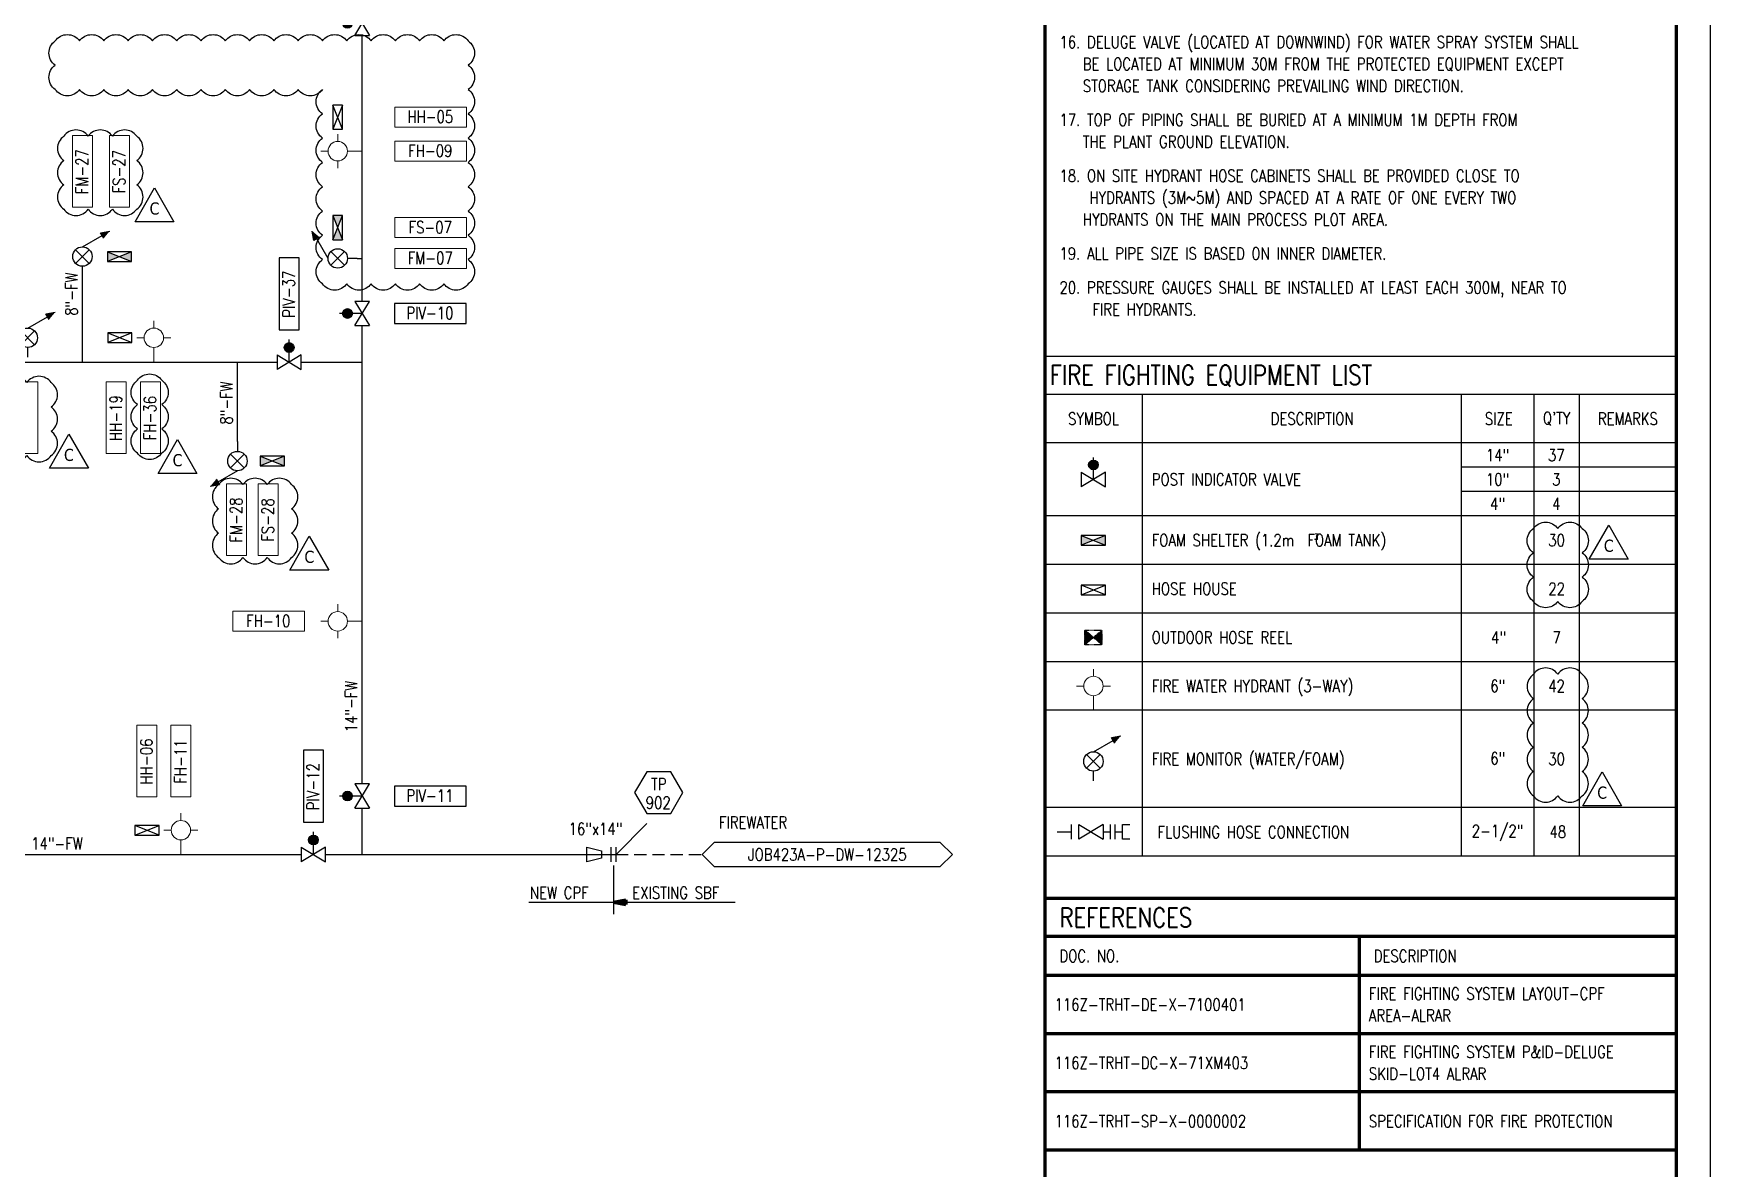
# Model space of a CAD drawing. Header units: millimetres. Extents: x 0 to 841, y 0 to 594.
# Drawn here: x 495.8 to 841, y 139.5 to 372.9 of the extents above; entities that cross this region are included whole.
import ezdxf
from ezdxf.enums import TextEntityAlignment as Align

# ---------------------------------------------------------------- set-up
doc = ezdxf.new("R2010")
doc.units = ezdxf.units.MM
for name, pattern in [('CENTER', [2, 1.25, -0.25, 0.25, -0.25]), ('HID3', [7, 5, -2]), ('HIDDEN', [0.375, 0.25, -0.125])]:
    doc.linetypes.add(name, pattern=pattern)
for name, color, linetype in [('(PIPELINE) FIREWATER UG', 4, 'HID3'), ('(USER) FF_FIRE MONITOR', 2, 'Continuous'), ('(USER) FF_FIRE WATER LINE (AG)', 4, 'Continuous'), ('(USER) FF_OUTDOOR HOSE RELEL', 2, 'CENTER'), ('2c', 7, 'Continuous'), ('3c', 6, 'Continuous'), ('border', 7, 'Continuous'), ('FF_FOAM SHELTER', 2, 'Continuous'), ('FF_HOSE HOUSE', 2, 'Continuous'), ('FF_TAG_PIV', 7, 'Continuous'), ('Fire-Text-1', 7, 'Continuous'), ('PIV', 2, 'Continuous'), ('Reducer', 2, 'Continuous'), ('Rev.C', 1, 'Continuous')]:
    doc.layers.add(name, color=color, linetype=linetype)
doc.layers.add('(PIPELINE) 가상선 (색 없음)', color=250, linetype='Continuous', transparency=0.9)
for name, color, linetype, lineweight in [('(USER) FF_WATER HYDRANT (3WAY)', 2, 'Continuous', 0), ('FF_DETAIL', 7, 'Continuous', 100), ('FF_HOSE VALVE', 2, 'Continuous', 100), ('FF_TAG_FH', 7, 'Continuous', 0), ('FF_TAG_FS', 7, 'Continuous', 0), ('FF_TAG_HFM', 7, 'Continuous', 0), ('FF_TAG_HH', 7, 'Continuous', 0), ('P', 250, 'Continuous', 100)]:
    doc.layers.add(name, color=color, linetype=linetype, lineweight=lineweight)
doc.styles.add('GHS', font='romans.shx', dxfattribs={"width": 0.9, "bigfont": 'ghs.shx'})
doc.styles.add('ROMANS', font='romans.shx', dxfattribs={"width": 0.85})
doc.styles.add('VERDANA', font='verdana.ttf', dxfattribs={"width": 0.75})

# ---------------------------------------------------------------- blocks, each defined once
blk = doc.blocks.new('A$C25e64853')
at = {"layer": '(USER) FF_FIRE MONITOR', "linetype": 'Continuous'}
h = blk.add_hatch(color=256, dxfattribs=at)
h.dxf.hatch_style = 1
h.paths.add_polyline_path([(1390.544456626289, 4341.506350959884), (2110.390767018311, 4468.434677459067), (1640.544456626289, 3908.49364903965)])
for p, q in [((0, 3249.999999999767), (1515.544456626289, 4124.999999999767)), ((1390.544456626289, 4341.506350959884), (2110.390767018311, 4468.434677459067)), ((1640.544456626289, 3908.49364903965), (1390.544456626289, 4341.506350959884)), ((-530.330085889902, 1969.669914109865), (530.330085889902, 3030.330085889669)), ((530.330085889902, 1969.669914109865), (-530.330085889902, 3030.330085889669)), ((0, 999.9999999997672), (0, 1749.999999999767))]:
    blk.add_line(p, q, dxfattribs=at)
blk.add_circle((0, 2499.999999999767), 750, dxfattribs=at)
blk = doc.blocks.new('A$C004D60F6')
at = {"layer": '(USER) FF_WATER HYDRANT (3WAY)', "linetype": 'Continuous'}
for p, q in [((0, -400), (0, 50)), ((-600, -1000), (-1050, -1000)), ((600, -1000), (1050, -1000)), ((0, -1600), (0, -2500))]:
    blk.add_line(p, q, dxfattribs=at)
blk.add_circle((0, -1000), 600, dxfattribs=at)
blk = doc.blocks.new('A$C029752eb')
at = {"layer": 'FF_HOSE HOUSE', "linetype": 'Continuous'}
for p, q in [((-5, 2), (-5, 0)), ((0, 2), (-5, 2)), ((-5, 2), (0, 0)), ((0, 2), (-5, 0)), ((-5, 0), (0, 0)), ((0, 0), (0, 2))]:
    blk.add_line(p, q, dxfattribs=at)
blk = doc.blocks.new('A$Cdd6ef483')
at = {"layer": 'FF_FOAM SHELTER', "linetype": 'Continuous'}
h = blk.add_hatch(color=256, dxfattribs=at)
h.dxf.hatch_style = 1
h.paths.add_polyline_path([(-5, 2), (-5, 0), (-2.5, 1)])
h.paths.add_polyline_path([(0, 2), (-2.5, 1), (0, 0)])
for p, q in [((-5, 2), (-5, 0)), ((0, 2), (-5, 2)), ((-5, 2), (0, 0)), ((0, 2), (-5, 0)), ((-5, 0), (0, 0)), ((0, 0), (0, 2))]:
    blk.add_line(p, q, dxfattribs=at)
blk = doc.blocks.new('A$C7f0073da')
at = {"layer": 'PIV', "linetype": 'Continuous'}
h = blk.add_hatch(color=256, dxfattribs=at)
h.dxf.hatch_style = 1
edge = h.paths.add_edge_path()
edge.add_arc((0, 900), 300, 0, 360)
for p, q in [((0, 0), (0, 1400)), ((-750, 450), (-750, -450)), ((-750, 450), (750, -450)), ((750, 450), (-750, -450)), ((750, -450), (750, 450))]:
    blk.add_line(p, q, dxfattribs=at)
blk.add_circle((0, 900), 300, dxfattribs=at)
blk = doc.blocks.new('A$C67D7609D')
at = {"layer": 'FF_DETAIL', "linetype": 'Continuous'}
h = blk.add_hatch(color=256, dxfattribs=at)
h.dxf.hatch_style = 1
h.paths.add_polyline_path([(0, 0), (-2.5, -0.5), (-2.5, 0.5)])
for p, q in [((-2.5, 0.5), (-2.5, -0.5)), ((0, 0), (-2.5, 0.5)), ((0, 0), (-2.5, -0.5))]:
    blk.add_line(p, q, dxfattribs=at)
blk = doc.blocks.new('A$C15AA2AB4')
for p, q in [((-23.2525331237747, 4.999999999999773), (-25.75253312377447, 2.500000000000682)), ((23.2525331237747, 4.999999999999773), (-23.2525331237747, 4.999999999999773)), ((23.2525331237747, 4.999999999999773), (25.75253312377447, 2.500000000000682)), ((-25.75253312377447, 2.500000000000682), (-23.2525331237747, 0)), ((-23.2525331237747, 0), (23.2525331237747, 0)), ((25.75253312377447, 2.500000000000682), (23.2525331237747, 0))]:
    blk.add_line(p, q)
blk = doc.blocks.new('A$C09fc1dcf')
at = {"layer": 'PIV', "linetype": 'Continuous'}
h = blk.add_hatch(color=256, dxfattribs=at)
h.dxf.hatch_style = 1
edge = h.paths.add_edge_path()
edge.add_arc((-2.5, 4.5), 1, 0, 360)
for p, q in [((-2.5, 1.5), (-2.5, 6)), ((-5, 3), (-5, 0)), ((-5, 3), (0, 0)), ((0, 3), (-5, 0)), ((0, 0), (0, 3))]:
    blk.add_line(p, q, dxfattribs=at)
blk.add_circle((-2.5, 4.5), 1, dxfattribs=at)
blk = doc.blocks.new('A$C863dcba8')
at = {"layer": '3c', "color": 2}
blk.add_line((-1.5, -2.273736754432321e-13), (1.5, -2.273736754432321e-13), dxfattribs=at)
at = {"layer": '3c', "color": 2, "linetype": 'Continuous'}
for p, q in [((-1.5, -5.000000000000227), (1.5, -2.273736754432321e-13)), ((-1.5, -2.273736754432321e-13), (1.5, -5.000000000000227)), ((1.5, -5.000000000000227), (-1.5, -5.000000000000227))]:
    blk.add_line(p, q, dxfattribs=at)
blk = doc.blocks.new('A$C70daf05d')
at = {"layer": '(USER) FF_OUTDOOR HOSE RELEL'}
h = blk.add_hatch(color=256, dxfattribs=at)
h.dxf.hatch_style = 1
h.paths.add_polyline_path([(-1750, 1500), (-1750, -1500), (0, 0), (1750, 1500), (1750, -1500)])
for p, q in [((1750, 1500), (-1750, -1500)), ((-1750, 1500), (1750, -1500))]:
    blk.add_line(p, q, dxfattribs=at)
at = {"layer": '(USER) FF_OUTDOOR HOSE RELEL', "linetype": 'Continuous'}
blk.add_line((1750, -1500), (1750, 500), dxfattribs=at)
at = {"layer": '(USER) FF_OUTDOOR HOSE RELEL'}
for points in [[(-1750, 1500), (1750, 1500), (1750, -1500), (-1750, -1500), (-1750, 1500)], [(-1750, 1500), (-1750, -1500), (0, 0), (1750, 1500), (1750, -1500), (-1750, 1500)]]:
    blk.add_lwpolyline(points, dxfattribs=at)

msp = doc.modelspace()

# ---------------------------------------------------------------- linework, layer by layer
at = {"layer": '(PIPELINE) FIREWATER UG', "linetype": 'Continuous', "ltscale": 20}
for p, q in [((563.4627667520099, 317.8505819700781), (563.4627667520099, 372.5440356472041)), ((505.9065356705323, 305.3505819700781), (505.9065356705323, 323.0680705435693)), ((563.4627667520099, 218.5571333032472), (563.4627667520099, 312.8505819700781)), ((478.7155638658089, 305.3505819700782), (545.9627667520099, 305.3505819700781)), ((537.8098446367751, 289.9912497475912), (537.8098446367753, 305.3505819700781)), ((550.9627667520099, 305.3505819700781), (563.4627667520099, 305.3505819700781)), ((563.4627667520099, 204.0403950370651), (563.4627667520097, 213.5571333032472)), ((377.1878707125425, 204.0403950370651), (550.9627667520097, 204.0403950370651)), ((555.9627667520099, 204.0403950370651), (609.7322092360325, 204.0403950370651)), ((612.7322092360325, 204.0403950370651), (614.7322092360325, 204.0403950370651))]:
    msp.add_line(p, q, dxfattribs=at)
at = {"layer": '(PIPELINE) 가상선 (색 없음)'}
for p, q in [((609.7322092360325, 204.0403950370651), (612.7322092360325, 204.0403950370651)), ((614.7322092360325, 204.0403950370651), (615.7322092360325, 204.0403950370651))]:
    msp.add_line(p, q, dxfattribs=at)
at = {"layer": '(USER) FF_FIRE WATER LINE (AG)', "color": 2}
for p, q in [((562.4627667520099, 326.6822771881102), (563.4627667520099, 326.6822771881102)), ((537.8098446367753, 288.9912497475912), (537.8098446367753, 289.9912497475912))]:
    msp.add_line(p, q, dxfattribs=at)
at = {"layer": '(USER) FF_FIRE WATER LINE (AG)', "linetype": 'Continuous'}
for p, q in [((706.5027731330106, 208.7068065180529), (709.5027731330106, 208.7068065180529)), ((716.0027731330106, 208.7068065180529), (717.5027731330106, 208.7068065180529)), ((718.5027731330106, 208.7068065180529), (720.0027731330106, 208.7068065180529))]:
    msp.add_line(p, q, dxfattribs=at)
at = {"layer": '(USER) FF_FIRE WATER LINE (AG)', "color": 7, "linetype": 'Continuous'}
for p, q in [((614.7322092360325, 202.5403950370651), (614.7322092360325, 205.5403950370651)), ((615.7322092360325, 202.5403950370651), (615.7322092360325, 205.5403950370651))]:
    msp.add_line(p, q, dxfattribs=at)
at = {"layer": '(USER) FF_FIRE WATER LINE (AG)', "color": 7, "linetype": 'HIDDEN', "ltscale": 10}
msp.add_line((615.7322092360325, 204.0403950370651), (633.4684778789331, 204.0403950370651), dxfattribs=at)
at = {"color": 0, "lineweight": -3}
for p, q in [((834.0027731330106, 306.5370065180787), (704.0027731330106, 306.5370065180787)), ((834.0027731330106, 298.7068065180529), (704.0027731330106, 298.7068065180529)), ((789.6694397996384, 298.7068065180529), (789.6694397996384, 203.7068065180529)), ((804.6694397996384, 298.7068065180529), (804.6694397996384, 203.7068065180529)), ((814.0027731330106, 298.7068065180529), (814.0027731330106, 203.7068065180529)), ((834.0027731330106, 288.7068065180529), (704.0027731330106, 288.7068065180529)), ((834.0027731330106, 273.7068065180529), (704.0027731330106, 273.7068065180529)), ((834.0027731330106, 263.7068065180529), (704.0027731330106, 263.7068065180529)), ((834.0027731330106, 253.7068065180529), (704.0027731330106, 253.7068065180529)), ((834.0027731330106, 243.7068065180529), (704.0027731330106, 243.7068065180529)), ((834.0027731330106, 233.7068065180529), (704.0027731330106, 233.7068065180529)), ((834.0027731330106, 213.7068065180529), (704.0027731330106, 213.7068065180529)), ((834.0027731330106, 203.7068065180529), (704.0027731330106, 203.7068065180529))]:
    msp.add_line(p, q, dxfattribs=at)
at = {"lineweight": -3}
msp.add_line((724.0027731330106, 298.7068065180529), (724.0027731330106, 203.7068065180529), dxfattribs=at)
at = {"linetype": 'Continuous'}
for p, q in [((834.0027731330106, 148.4973040898919), (834.0027731330106, 294.9973813127943)), ((834.0027731330106, 283.7068065180529), (789.6694397996384, 283.7068065180529)), ((834.0027731330106, 278.7068065180529), (789.6694397996384, 278.7068065180529))]:
    msp.add_line(p, q, dxfattribs=at)
at = {"color": 0}
for p, q in [((622.0505928905325, 221.0719768469053), (619.5204724085972, 216.7948684131688)), ((627.0505928905325, 221.0719768469053), (622.0505928905325, 221.0719768469053)), ((629.5204724086068, 216.7948684131688), (627.0505928905325, 221.0719768469053)), ((619.5204724085972, 216.7948684131688), (622.0505928905325, 212.4575190155781)), ((627.0505928905325, 212.4575190155781), (629.5204724086068, 216.7948684131688)), ((622.0505928905325, 212.4575190155781), (627.0505928905325, 212.4575190155781)), ((622.0505928905325, 210.440780749396), (615.7322092360325, 204.0403950370651))]:
    msp.add_line(p, q, dxfattribs=at)
at = {"layer": '2c'}
for p, q in [((615.2322092360325, 201.7896818714194), (615.2322092360325, 191.7520967419084)), ((597.7843025981699, 194.2449719233089), (640.2440280674107, 194.2449719233089))]:
    msp.add_line(p, q, dxfattribs=at)
at = {"layer": '3c', "color": 2, "linetype": 'Continuous'}
msp.add_line((709.5027731330106, 207.2068065180529), (709.5027731330106, 210.2068065180529), dxfattribs=at)
at = {"layer": '3c', "color": 2}
for p, q in [((717.5027731330106, 207.2068065180529), (717.5027731330106, 210.2068065180529)), ((718.5027731330106, 207.2068065180529), (718.5027731330106, 210.2068065180529)), ((720.0027731330106, 207.2068065180529), (720.0027731330106, 210.2068065180529)), ((720.0027731330106, 210.2068065180529), (721.5027731330106, 210.2068065180529)), ((721.5027731330106, 207.2068065180529), (720.0027731330106, 207.2068065180529))]:
    msp.add_line(p, q, dxfattribs=at)
at = {"layer": 'border'}
msp.add_lwpolyline([(0, 0), (841, 0), (841, 594), (0, 594)], close=True, dxfattribs=at)
at = {"layer": 'FF_TAG_FH'}
for points in [[(570.1948629994238, 346.6788430423744), (584.9627667519323, 346.6788430423744), (584.9627667519323, 350.7987247219694), (570.1948629994238, 350.7987247219694), (570.1948629994238, 346.6788430423744)], [(536.8615296662456, 249.962914934265), (551.6294334187542, 249.962914934265), (551.6294334187542, 254.08279661386), (536.8615296662456, 254.08279661386), (536.8615296662456, 249.962914934265)], [(528.2384710525648, 215.873728370379), (528.2384710525648, 230.6416321228876), (524.1185893729116, 230.6416321228876), (524.1185893729116, 215.873728370379), (528.2384710525648, 215.873728370379)]]:
    msp.add_lwpolyline(points, dxfattribs=at)
at = {"layer": 'FF_TAG_FH', "linetype": 'Continuous'}
msp.add_lwpolyline([(521.9705096663511, 286.5401128477074), (521.9705096663511, 301.308016600216), (517.8506279866979, 301.308016600216), (517.8506279866979, 286.5401128477074), (521.9705096663511, 286.5401128477074)], dxfattribs=at)
at = {"layer": 'FF_TAG_FS'}
for points in [[(515.5998098437194, 337.2347372102172), (515.5998098437194, 352.0026409627258), (511.4799281640662, 352.0026409627258), (511.4799281640662, 337.2347372102172), (515.5998098437194, 337.2347372102172)], [(570.1948629995013, 330.9556696816558), (584.9627667520099, 330.9556696816558), (584.9627667520099, 335.0755513612507), (570.1948629995013, 335.0755513612507), (570.1948629995013, 330.9556696816558)]]:
    msp.add_lwpolyline(points, dxfattribs=at)
at = {"layer": 'FF_TAG_FS', "linetype": 'Continuous'}
msp.add_lwpolyline([(546.2052734378472, 265.5706296306312), (546.2052734378472, 280.3385333831397), (542.0853917583104, 280.3385333831397), (542.0853917583104, 265.5706296306312), (546.2052734378472, 265.5706296306312)], dxfattribs=at)
at = {"layer": 'FF_TAG_HFM'}
for points in [[(507.9664765104171, 337.2347372102172), (507.9664765104171, 352.0026409627258), (503.8465948307639, 352.0026409627258), (503.8465948307639, 337.2347372102172), (507.9664765104171, 337.2347372102172)], [(570.1948629995013, 324.6223363482836), (584.9627667520099, 324.6223363482836), (584.9627667520099, 328.7422180279368), (570.1948629995013, 328.7422180279368), (570.1948629995013, 324.6223363482836)]]:
    msp.add_lwpolyline(points, dxfattribs=at)
at = {"layer": 'FF_TAG_HFM', "linetype": 'Continuous'}
for points in [[(496.7227995895719, 286.5401128477074), (496.7227995895719, 301.308016600216), (492.6029179099187, 301.308016600216), (492.6029179099187, 286.5401128477074), (496.7227995895719, 286.5401128477074)], [(539.687957224271, 265.5706296306312), (539.687957224271, 280.3385333831397), (535.5680755447343, 280.3385333831397), (535.5680755447343, 265.5706296306312), (539.687957224271, 265.5706296306312)]]:
    msp.add_lwpolyline(points, dxfattribs=at)
at = {"layer": 'FF_TAG_HH'}
for points in [[(570.1948629994238, 353.6864800320159), (584.9627667519323, 353.6864800320159), (584.9627667519323, 357.8063617116691), (570.1948629994238, 357.8063617116691), (570.1948629994238, 353.6864800320159)], [(521.2384710525648, 215.873728370379), (521.2384710525648, 230.6416321228876), (517.1185893729116, 230.6416321228876), (517.1185893729116, 215.873728370379), (521.2384710525648, 215.873728370379)]]:
    msp.add_lwpolyline(points, dxfattribs=at)
at = {"layer": 'FF_TAG_HH', "linetype": 'Continuous'}
msp.add_lwpolyline([(514.9332106432248, 286.5401128477074), (514.9332106432248, 301.308016600216), (510.8133289635716, 301.308016600216), (510.8133289635716, 286.5401128477074), (514.9332106432248, 286.5401128477074)], dxfattribs=at)
at = {"layer": 'FF_TAG_PIV'}
for points in [[(550.5227075918947, 312.0172486367642), (550.5227075918947, 326.7851523892728), (546.4028259122415, 326.7851523892728), (546.4028259122415, 312.0172486367642), (550.5227075918947, 312.0172486367642)], [(570.1294334187542, 313.2906411302515), (584.8973371712627, 313.2906411302515), (584.8973371712627, 317.4105228099047), (570.1294334187542, 317.4105228099047), (570.1294334187542, 313.2906411302515)], [(555.5227075917783, 210.7070617036929), (555.5227075917783, 225.4749654562015), (551.4028259121251, 225.4749654562015), (551.4028259121251, 210.7070617036929), (555.5227075917783, 210.7070617036929)], [(570.1294334187542, 213.9971924634206), (584.8973371712627, 213.9971924634206), (584.8973371712627, 218.1170741430738), (570.1294334187542, 218.1170741430738), (570.1294334187542, 213.9971924634206)]]:
    msp.add_lwpolyline(points, dxfattribs=at)
at = {"layer": 'P', "color": 0, "linetype": 'Continuous'}
for points in [[(27.98887831171169, 586.9340536286556), (27.98887831171169, 6.997226866989422), (834.0027731330106, 6.997226866989422), (834.0027731330106, 586.9340536286556), (27.98887831171169, 586.9340536286556)], [(704.0027731330106, 586.9340536286556), (704.0027731330106, 6.997226866989422)], [(834.0027731330106, 194.9973813127943), (704.0027731330106, 194.9973813127943)], [(834.0027731330106, 187.1671813127944), (704.0027731330106, 187.1671813127944)], [(768.6953223744431, 187.1671813127944), (768.6953223744431, 143.1798584922717)], [(834.0027731330106, 179.1703506076637), (704.0027731330106, 179.1703506076637)], [(834.0027731330106, 167.1751045499677), (704.0027731330106, 167.1751045499677)], [(834.0027731330106, 155.1798584922717), (704.0027731330106, 155.1798584922717)], [(834.0027731330106, 143.1798584922717), (704.0027731330106, 143.1798584922717)]]:
    msp.add_lwpolyline(points, dxfattribs=at)
at = {"layer": 'Reducer'}
msp.add_lwpolyline([(612.7322092360325, 204.7903950370651), (612.7322092360325, 203.2903950370651), (609.7322092360325, 202.5403950370651), (609.7322092360325, 205.5403950370651)], close=True, dxfattribs=at)
at = {"layer": 'Rev.C'}
for points in [[(500.3158060531503, 371.4382008173425, -0.52056705), (505.3158060531503, 371.4382008173425, -0.52056705), (510.3158060531503, 371.4382008173425, -0.52056705), (515.3158060531503, 371.4382008173425, -0.52056705), (520.3158060531503, 371.4382008173425, -0.52056705), (525.3158060531503, 371.4382008173425, -0.52056705), (530.3158060531503, 371.4382008173425, -0.52056705), (535.3158060531503, 371.4382008173425, -0.52056705), (540.3158060531503, 371.4382008173425, -0.52056705), (545.3158060531503, 371.4382008173425, -0.52056705), (550.3158060531503, 371.4382008173425, -0.52056705), (555.3158060531503, 371.4382008173425, -0.52056705), (560.3158060531503, 371.4382008173425, -0.52056705), (565.3158060531503, 371.4382008173425, -0.52056705), (570.3158060531503, 371.4382008173425, -0.52056705), (575.3158060531503, 371.4382008173425, -0.52056705), (580.3158060531503, 371.4382008173425, -0.52056705), (585.3158060531503, 371.4382008173425, -0.52056705), (585.3158060531503, 366.4382008173425, -0.52056705), (585.3158060531503, 361.4382008173425, -0.52056705), (585.3158060531503, 356.4382008173425, -0.52056705), (585.3158060531503, 351.4382008173425, -0.52056705), (585.3158060531503, 346.4382008173425, -0.52056705), (585.3158060531503, 341.4382008173425, -0.52056705), (585.3158060531503, 336.4382008173425, -0.52056705), (585.3158060531503, 331.4382008173425, -0.52056705), (585.3158060531503, 326.4382008173425, -0.52056705), (585.3158060531503, 321.4382008173425, -0.52056705), (580.3158060531503, 321.4382008173425, -0.52056705), (575.3158060531503, 321.4382008173425, -0.52056705), (570.3158060531503, 321.4382008173425, -0.52056705), (565.3158060531503, 321.4382008173425, -0.52056705), (560.3158060531503, 321.4382008173425, -0.52056705), (555.3158060531503, 321.4382008173425, -0.52056705), (555.3158060531503, 326.4382008173425, -0.52056705), (555.3158060531503, 331.4382008173425, -0.52056705), (555.3158060531503, 336.4382008173425, -0.52056705), (555.3158060531503, 341.4382008173425, -0.52056705), (555.3158060531503, 346.4382008173425, -0.52056705), (555.3158060531503, 351.4382008173425, -0.52056705), (555.3158060531503, 356.4382008173425, -0.52056705), (555.3158060531503, 361.4382008173425, -0.52056705), (550.3158060531503, 361.4382008173425, -0.52056705), (545.3158060531503, 361.4382008173425, -0.52056705), (540.3158060531503, 361.4382008173425, -0.52056705), (535.3158060531503, 361.4382008173425, -0.52056705), (530.3158060531503, 361.4382008173425, -0.52056705), (525.3158060531503, 361.4382008173425, -0.52056705), (520.3158060531503, 361.4382008173425, -0.52056705), (515.3158060531503, 361.4382008173425, -0.52056705), (510.3158060531503, 361.4382008173425, -0.52056705), (505.3158060531503, 361.4382008173425, -0.52056705), (500.3158060531503, 361.4382008173425, -0.52056705), (500.3158060531503, 366.4382008173425, -0.52056705)], [(502.0834724179938, 341.8179231722897, 0.5205670500000129), (502.0834724179938, 336.8179231722897, 0.5205670500000035), (507.0834724179938, 336.8179231722897, 0.5205670500000035), (512.0834724179938, 336.8179231722897, 0.5205670500000035), (517.0834724179938, 336.8179231722897, 0.5205670500000129), (517.0834724179938, 341.8179231722897, 0.5205670500000129), (517.0834724179938, 346.8179231722897, 0.5205670500000129), (517.0834724179938, 351.8179231722897, 0.5205670500000034), (512.0834724179938, 351.8179231722897, 0.5205670500000034), (507.0834724179938, 351.8179231722897, 0.5205670500000034), (502.0834724179938, 351.8179231722897, 0.5205670500000129), (502.0834724179938, 346.8179231722897, 0.5205670500000129)], [(484.4678416311544, 291.12329880978, 0.5205670500000129), (484.4678416311544, 286.12329880978, 0.5205670500000035), (489.4678416311544, 286.12329880978, 0.5205670500000035), (494.4678416311544, 286.12329880978, 0.5205670500000035), (499.4678416311544, 286.12329880978, 0.5205670500000129), (499.4678416311544, 291.12329880978, 0.5205670500000129), (499.4678416311544, 296.12329880978, 0.5205670500000129), (499.4678416311544, 301.12329880978, 0.5205670500000034), (494.4678416311544, 301.12329880978, 0.5205670500000034), (489.4678416311544, 301.12329880978, 0.5205670500000034), (484.4678416311544, 301.12329880978, 0.5205670500000129), (484.4678416311544, 296.12329880978, 0.5205670500000129)], [(533.9503154794297, 270.1538155927037, 0.5205670500000129), (533.9503154794297, 265.1538155927037, 0.5205670500000035), (538.9503154794297, 265.1538155927037, 0.5205670500000035), (543.9503154794297, 265.1538155927037, 0.5205670500000035), (548.9503154794297, 265.1538155927037, 0.5205670500000129), (548.9503154794297, 270.1538155927037, 0.5205670500000129), (548.9503154794297, 275.1538155927037, 0.5205670500000129), (548.9503154794297, 280.1538155927037, 0.5205670500000034), (543.9503154794297, 280.1538155927037, 0.5205670500000034), (538.9503154794297, 280.1538155927037, 0.5205670500000034), (533.9503154794297, 280.1538155927037, 0.5205670500000129), (533.9503154794297, 275.1538155927037, 0.5205670500000129)], [(804.5754953512087, 241.1157495671343, 0.5205670500000129), (804.5754953512087, 236.1157495671343, 0.5205670500000129), (804.5754953512087, 231.1157495671343, 0.5205670500000129), (804.5754953512087, 226.1157495671343, 0.5205670500000129), (804.5754953512087, 221.1157495671343, 0.5205670500000129), (804.5754953512087, 216.1157495671343, 0.5205670500000035), (809.5754953512087, 216.1157495671343, 0.5205670500000035), (814.5754953512087, 216.1157495671343, 0.5205670500000129), (814.5754953512087, 221.1157495671343, 0.5205670500000129), (814.5754953512087, 226.1157495671343, 0.5205670500000129), (814.5754953512087, 231.1157495671343, 0.5205670500000129), (814.5754953512087, 236.1157495671343, 0.5205670500000129), (814.5754953512087, 241.1157495671343, 0.5205670500000034), (809.5754953512087, 241.1157495671343, 0.5205670500000034)]]:
    msp.add_lwpolyline(points, format="xyb", close=True, dxfattribs=at)
for points in [[(520.743712122035, 341.2086701940161), (524.743712122035, 334.2086701940161), (516.743712122035, 334.2086701940161)], [(503.1280813351957, 290.5140458315063), (507.1280813351957, 283.5140458315063), (499.1280813351957, 283.5140458315063)], [(525.4904205373871, 289.4245138782985), (529.4904205373871, 282.4245138782985), (521.4904205373871, 282.4245138782985)], [(552.610555183471, 269.5445626144301), (556.610555183471, 262.5445626144301), (548.610555183471, 262.5445626144301)], [(820.0653447370087, 271.8211926703975), (824.0653447370087, 264.8211926703975), (816.0653447370087, 264.8211926703975)], [(818.7056914475188, 221.023333992712), (822.7056914475188, 214.023333992712), (814.7056914475188, 214.023333992712)]]:
    msp.add_lwpolyline(points, close=True, dxfattribs=at)
for points in [[(517.2429599809013, 286.6047744940784, -0.52056705), (517.2429599809013, 291.6047744940784, -0.52056705), (517.2429599809013, 296.6047744940784, -0.52056705), (517.2429599809013, 301.6047744940784, -0.52056705), (522.2429599809013, 301.6047744940784, -0.52056705), (522.2429599809013, 296.6047744940784, -0.52056705), (522.2429599809013, 291.6047744940784, -0.52056705), (522.2429599809013, 286.6047744940784, -0.52056705), (517.2429599809013, 286.6047744940784, -0.52056705)], [(804.5754953512087, 271.1157495671343, -0.52056705), (809.5754953512087, 271.1157495671343, -0.52056705), (814.5754953512087, 271.1157495671343, -0.52056705), (814.5754953512087, 266.1157495671343, -0.52056705), (814.5754953512087, 261.1157495671343, -0.52056705), (814.5754953512087, 256.1157495671343, -0.52056705), (809.5754953512087, 256.1157495671343, -0.52056705), (804.5754953512087, 256.1157495671343, -0.52056705), (804.5754953512087, 261.1157495671343, -0.52056705), (804.5754953512087, 266.1157495671343, -0.52056705), (804.5754953512087, 271.1157495671343, -0.52056705)]]:
    msp.add_lwpolyline(points, format="xyb", dxfattribs=at)

# ---------------------------------------------------------------- block references
at = {"layer": '(USER) FF_FIRE MONITOR', "xscale": 0.002666666666666667, "yscale": 0.002666666666666667, "zscale": 0.002666666666666667}
for p in [(505.9065356705323, 320.4014038769033), (494.6628587497453, 303.683915303412)]:
    msp.add_blockref('A$C25e64853', p, dxfattribs=at)
for p, rotation in [((565.1294334187542, 326.6822771881102), 89.99999999999999), ((537.8098446367753, 291.6579164142572), 180)]:
    msp.add_blockref('A$C25e64853', p, dxfattribs=dict(at, rotation=rotation))
at = {"layer": '(USER) FF_FIRE MONITOR', "color": 8, "lineweight": -3, "xscale": 0.002666666666666667, "yscale": 0.002666666666666667, "zscale": 0.002666666666666667}
msp.add_blockref('A$C25e64853', (714.0027731330106, 216.5291594199689), dxfattribs=at)
at = {"layer": '(USER) FF_OUTDOOR HOSE RELEL', "xscale": 0.001, "yscale": 0.001, "zscale": 0.001}
msp.add_blockref('A$C70daf05d', (714.0027731330106, 248.7068065180529), dxfattribs=at)
at = {"layer": '(USER) FF_WATER HYDRANT (3WAY)', "color": 8, "xscale": 0.003333333333333334, "yscale": 0.003333333333333334, "zscale": 0.003333333333333334, "rotation": 89.99999999999999}
msp.add_blockref('A$C004D60F6', (555.1294334186766, 348.7464208718425), dxfattribs=at)
at = {"layer": '(USER) FF_WATER HYDRANT (3WAY)', "color": 8, "xscale": 0.003333333333333334, "yscale": 0.003333333333333334, "zscale": 0.003333333333333334}
for p in [(520.6066031367354, 313.6839153034502), (714.0027731330106, 242.0401398513862), (526.17853021268, 212.373728370379)]:
    msp.add_blockref('A$C004D60F6', p, dxfattribs=at)
at = {"layer": '(USER) FF_WATER HYDRANT (3WAY)', "xscale": 0.003333333333333334, "yscale": 0.003333333333333334, "zscale": 0.003333333333333334, "rotation": 90}
msp.add_blockref('A$C004D60F6', (555.1294334187542, 252.0228557740334), dxfattribs=at)
at = {"linetype": 'Continuous'}
msp.add_blockref('A$C15AA2AB4', (659.2210110027074, 201.5403950370644), dxfattribs=at)
at = {"layer": 'FF_DETAIL', "linetype": 'Continuous', "xscale": -1}
msp.add_blockref('A$C67D7609D', (615.2322092360325, 194.2449719233089), dxfattribs=at)
at = {"layer": 'FF_FOAM SHELTER', "lineweight": -3, "rotation": 90}
msp.add_blockref('A$Cdd6ef483', (559.4627667520099, 335.5156105214242), dxfattribs=at)
at = {"layer": 'FF_FOAM SHELTER', "lineweight": -3}
for p in [(516.039869003951, 326.0680705435893), (547.491266714263, 284.0061120856103), (716.5027731330106, 267.7068065180529)]:
    msp.add_blockref('A$Cdd6ef483', p, dxfattribs=at)
at = {"layer": 'FF_HOSE HOUSE', "lineweight": -3}
for p, rotation in [((557.4627667519323, 353.2464208718425), 270), ((711.5027731330106, 259.4504141806128), 180), ((516.67853021268, 210.0403950370651), 180)]:
    msp.add_blockref('A$C029752eb', p, dxfattribs=dict(at, rotation=rotation))
msp.add_blockref('A$C029752eb', (516.1066031367354, 309.3505819700781), dxfattribs=at)
at = {"layer": 'FF_HOSE VALVE', "linetype": 'Continuous', "rotation": 270}
msp.add_blockref('A$C863dcba8', (716.0027731330106, 208.7068065180529), dxfattribs=at)
at = {"layer": 'PIV', "color": 8, "xscale": 0.003333333333333334, "yscale": 0.003333333333333334, "zscale": 0.003333333333333334, "rotation": 90}
for p in [(563.4627667520099, 375.0440356472041), (563.4627667520099, 315.3505819700781), (563.4627667520099, 216.0571333032472)]:
    msp.add_blockref('A$C7f0073da', p, dxfattribs=at)
at = {"layer": 'PIV', "color": 8, "xscale": 0.003333333333333334, "yscale": 0.003333333333333334, "zscale": 0.003333333333333334}
for p in [(548.4627667520099, 305.3505819700781), (553.4627667520099, 204.0403950370651)]:
    msp.add_blockref('A$C7f0073da', p, dxfattribs=at)
at = {"layer": 'PIV', "lineweight": -3}
msp.add_blockref('A$C09fc1dcf', (716.5027731330106, 279.7068065180529), dxfattribs=at)

# ---------------------------------------------------------------- texts
at = {"color": 0, "style": 'GHS', "width": 0.8}
for s, p in [('8"-FW', (504.9065356705323, 319.352390730231)), ('8"-FW', (536.8098446367753, 296.9510503701563)), ('14"-FW', (562.4627667520099, 234.5226291455288))]:
    msp.add_text(s, height=2.5, rotation=90, dxfattribs=at).set_placement(p, align=Align.CENTER)
at = {"color": 0, "lineweight": -3, "style": 'ROMANS', "width": 0.8}
for s, p in [('14"', (797.1694397996384, 286.2068065180529)), ('37', (809.275367070301, 286.2068065180529)), ('10"', (797.1694397996384, 281.2068065180529)), ('3', (809.275367070301, 281.2068065180529)), ('4"', (797.1694397996384, 276.2068065180529)), ('4', (809.275367070301, 276.2068065180529)), ('30', (809.3361064663245, 268.7068065180529)), ('22', (809.3361064663245, 258.7068065180529)), ('4"', (797.3838607377693, 248.7068065180529)), ('7', (809.3361064663245, 248.7068065180529)), ('6"', (797.230179195662, 238.7068065180529)), ('42', (809.3361064663245, 238.7068065180529)), ('6"', (797.230179195662, 223.8205730966611)), ('30', (809.3361064663245, 223.7068065180529))]:
    msp.add_text(s, height=2.5, dxfattribs=at).set_placement(p, align=Align.MIDDLE)
for s, height, p in [('POST INDICATOR VALVE', 2.5, (726.0027731330106, 281.2068065180529)), ('FOAM SHELTER (1.2m  FOAM TANK)', 2.5, (726.0027731330106, 268.7068065180529)), ('3', 1.25, (759.4231768140658, 269.3937886303493)), ('HOSE HOUSE', 2.5, (726.0027731330106, 258.7068065180529)), ('OUTDOOR HOSE REEL', 2.5, (726.0027731330106, 248.7068065180529)), ('FIRE WATER HYDRANT (3-WAY)', 2.5, (726.0027731330106, 238.7068065180529)), ('FIRE MONITOR (WATER/FOAM)', 2.5, (726.0027731330106, 223.7068065180529))]:
    msp.add_text(s, height=height, dxfattribs=at).set_placement(p, align=Align.MIDDLE_LEFT)
at = {"style": 'ROMANS', "width": 0.8}
for s, p in [('2-1/2"', (797.1694397996384, 208.7068065180529)), ('48', (809.5847304736003, 208.7068065180529))]:
    msp.add_text(s, height=2.5, dxfattribs=at).set_placement(p, align=Align.MIDDLE)
at = {"color": 0, "style": 'GHS', "width": 0.8}
msp.add_text('14"-FW', height=2.5, dxfattribs=at).set_placement((500.6687153161829, 205.0403950370651), align=Align.CENTER)
at = {"color": 0, "linetype": 'Continuous', "style": 'ROMANS', "width": 0.8}
for s, p in [('FLUSHING HOSE CONNECTION', (727.1984333527712, 208.642159728307)), ('DOC. NO.', (707.002773133011, 183.1687659602289)), ('DESCRIPTION', (771.6953223744435, 183.1687659602289)), ('FIRE FIGHTING SYSTEM LAYOUT-CPF', (770.6953223744431, 175.4227275788157)), ('116Z-TRHT-DE-X-7100401', (706.0027731330106, 173.1703506076637)), ('AREA-ALRAR', (770.6953223744431, 170.9227275788157)), ('116Z-TRHT-DC-X-71XM403', (706.002773133011, 161.1751045499677)), ('FIRE FIGHTING SYSTEM P&ID-DELUGE', (770.6953223744431, 163.4283728853018)), ('SKID-LOT4 ALRAR', (770.6953223744431, 158.9283728853018)), ('116Z-TRHT-SP-X-0000002', (706.0027731330106, 149.1751045499677)), ('SPECIFICATION FOR FIRE PROTECTION', (770.6953223744431, 149.1751045499677))]:
    msp.add_text(s, height=2.5, dxfattribs=at).set_placement(p, align=Align.MIDDLE_LEFT)
at = {"layer": '2c', "style": 'ROMANS', "width": 0.8}
for s, p in [('16. DELUGE VALVE (LOCATED AT DOWNWIND) FOR WATER SPRAY SYSTEM SHALL', (707.0027731330106, 369.935440195161)), ('BE LOCATED AT MINIMUM 30M FROM THE PROTECTED EQUIPMENT EXCEPT', (711.8027731330108, 365.435440195161)), ('STORAGE TANK CONSIDERING PREVAILING WIND DIRECTION.', (711.8027731330108, 360.935440195161)), ('17. TOP OF PIPING SHALL BE BURIED AT A MINIMUM 1M DEPTH FROM', (707.0027731330106, 353.935440195161)), ('THE PLANT GROUND ELEVATION.', (711.8027731330108, 349.435440195161)), ('18. ON SITE HYDRANT HOSE CABINETS SHALL BE PROVIDED CLOSE TO', (707.0027731330106, 342.435440195161)), (' HYDRANTS (3M~5M) AND SPACED AT A RATE OF ONE EVERY TWO', (711.8027731330108, 337.935440195161)), ('HYDRANTS ON THE MAIN PROCESS PLOT AREA.', (711.8027731330108, 333.435440195161)), ('19. ALL PIPE SIZE IS BASED ON INNER DIAMETER.', (707.0027731330106, 326.435440195161)), ('20. PRESSURE GAUGES SHALL BE INSTALLED AT LEAST EACH 300M, NEAR TO', (707.0027731330106, 319.435440195161)), ('FIRE HYDRANTS.', (713.8027731330108, 314.935440195161)), ('TP', (622.9505346771316, 217.2483328042928)), ('902', (621.8418864378993, 213.4482879166081)), ('FIREWATER', (636.9163919338919, 209.3834453646593)), ('NEW CPF', (598.0256330025038, 194.9212113965691)), ('EXISTING SBF', (619.0649124369545, 194.9212113965691))]:
    msp.add_text(s, height=2.5, dxfattribs=at).set_placement(p)
msp.add_text('JOB423A-P-DW-12325', height=2.5, dxfattribs=at).set_placement((659.2210110027074, 204.0403950370645), align=Align.MIDDLE)
at = {"layer": 'FF_TAG_FH', "linetype": 'Continuous', "style": 'ROMANS', "width": 0.8}
for s, p in [('FH-09', (577.5025295529574, 348.8279738732649)), ('FH-10', (544.1691962196628, 252.1120457651555))]:
    msp.add_text(s, height=2.5, dxfattribs=at).set_placement(p, align=Align.MIDDLE_CENTER)
for s, p in [('FH-36', (519.8213788353441, 293.8477794011828)), ('FH-11', (526.0893402215579, 223.1813949239126))]:
    msp.add_text(s, height=2.5, rotation=90, dxfattribs=at).set_placement(p, align=Align.MIDDLE_CENTER)
at = {"layer": 'FF_TAG_FS', "linetype": 'Continuous', "style": 'ROMANS', "width": 0.8}
for s, p in [('FS-27', (513.4506790128289, 344.5424037637508)), ('FS-28', (544.0561426069567, 272.8782961841066))]:
    msp.add_text(s, height=2.5, rotation=90, dxfattribs=at).set_placement(p, align=Align.MIDDLE_CENTER)
msp.add_text('FS-07', height=2.5, dxfattribs=at).set_placement((577.502529553035, 333.1048005125463), align=Align.MIDDLE_CENTER)
at = {"layer": 'FF_TAG_HFM', "linetype": 'Continuous', "style": 'ROMANS', "width": 0.8}
for s, p in [('FM-27', (505.8173456795266, 344.5424037637508)), ('FM-28', (537.5388263933805, 272.8782961841066))]:
    msp.add_text(s, height=2.5, rotation=90, dxfattribs=at).set_placement(p, align=Align.MIDDLE_CENTER)
msp.add_text('FM-07', height=2.5, dxfattribs=at).set_placement((577.502529553035, 326.7714671792323), align=Align.MIDDLE_CENTER)
at = {"layer": 'FF_TAG_HH', "linetype": 'Continuous', "style": 'ROMANS', "width": 0.8}
msp.add_text('HH-05', height=2.5, dxfattribs=at).set_placement((577.5025295529574, 355.8356108629646), align=Align.MIDDLE_CENTER)
for s, p in [('HH-19', (512.7840798123343, 293.8477794011828)), ('HH-06', (519.0893402215579, 223.1813949239126))]:
    msp.add_text(s, height=2.5, rotation=90, dxfattribs=at).set_placement(p, align=Align.MIDDLE_CENTER)
at = {"layer": 'FF_TAG_PIV', "linetype": 'Continuous', "style": 'ROMANS', "width": 0.8}
for s, p in [('PIV-37', (548.3735767608878, 319.3249151902978)), ('PIV-12', (553.3735767608878, 218.0147282572266))]:
    msp.add_text(s, height=2.5, rotation=90, dxfattribs=at).set_placement(p, align=Align.MIDDLE_CENTER)
for s, p in [('PIV-10', (577.4370999721714, 315.4397719612002)), ('PIV-11', (577.4370999721714, 216.1463232943693))]:
    msp.add_text(s, height=2.5, dxfattribs=at).set_placement(p, align=Align.MIDDLE_CENTER)
at = {"layer": 'Fire-Text-1', "lineweight": -3, "style": 'ROMANS', "width": 0.8}
msp.add_text('FIRE FIGHTING EQUIPMENT LIST', height=4, dxfattribs=at).set_placement((705.0027731330106, 300.7068065180529))
for s, p in [('SYMBOL', (714.0027731330106, 293.7068065180529)), ('DESCRIPTION', (759.0027731330106, 293.7068065180529))]:
    msp.add_text(s, height=2.5, dxfattribs=at).set_placement(p, align=Align.MIDDLE)
at = {"layer": 'Fire-Text-1', "color": 0, "lineweight": -3, "style": 'ROMANS', "width": 0.8}
for s, p in [('SIZE', (797.4261771018123, 293.7068065180529)), ("Q'TY", (809.3361064663245, 293.7068065180529)), ('REMARKS', (824.0027731330106, 293.7068065180529))]:
    msp.add_text(s, height=2.5, dxfattribs=at).set_placement(p, align=Align.MIDDLE)
at = {"layer": 'Fire-Text-1', "style": 'ROMANS', "width": 0.8}
msp.add_text('16"x14"', height=2.5, dxfattribs=at).set_placement((605.989097836379, 208.0571333032472))
msp.add_text('REFERENCES', height=4, dxfattribs=at).set_placement((707.002773133011, 191.0822963455148), align=Align.MIDDLE_LEFT)
at = {"layer": 'Rev.C', "style": 'VERDANA', "width": 0.85}
for p in [(520.743712122035, 338.2086701940161), (503.1280813351957, 287.5140458315063), (525.4904205373871, 286.4245138782985), (552.610555183471, 266.5445626144301), (820.0653447370087, 268.8211926703975), (818.7056914475188, 218.023333992712)]:
    msp.add_text('C', height=2.5, dxfattribs=at).set_placement(p, align=Align.TOP_CENTER)

doc.saveas('drawing.dxf')
